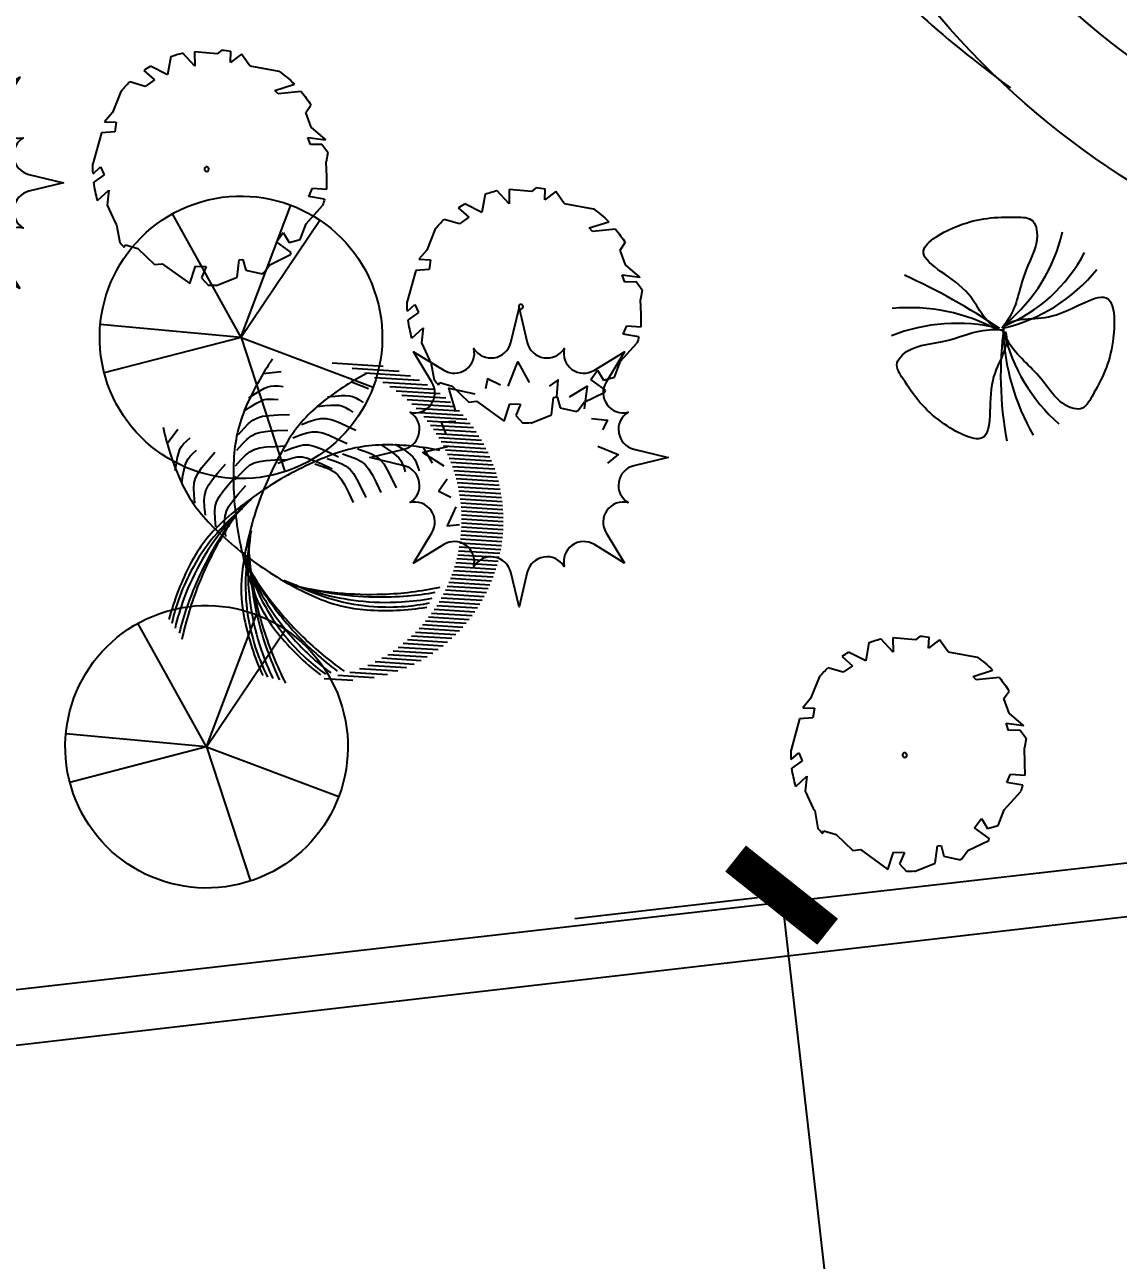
# Model space of a CAD drawing. Extents: x -809667 to 586099, y 3084146 to 3634412.
# Drawn here: x 381874.93 to 381881.5, y 3085666.95 to 3085674.38 of the extents above; entities that cross this region are included whole.
import ezdxf

# ---------------------------------------------------------------- set-up
doc = ezdxf.new("R2010")
doc.units = 0
doc.header["$LTSCALE"] = 0.5
doc.header["$PDSIZE"] = 0.2
doc.linetypes.add('CONTINOUS', pattern=[0])
doc.layers.get('0').update_dxf_attribs({"linetype": 'CONTINUOUS'})
doc.layers.get('Defpoints').update_dxf_attribs({"linetype": 'CONTINUOUS'})
for name, color, linetype in [('A-S-TREE', 95, 'CONTINUOUS'), ('dxt', 252, 'CONTINUOUS'), ('PUB_DIM', 3, 'CONTINUOUS'), ('TREE', 3, 'CONTINUOUS'), ('TREE1', 7, 'CONTINUOUS'), ('zy-1', 3, 'CONTINUOUS'), ('图框', 4, 'CONTINUOUS'), ('文字', 7, 'CONTINUOUS'), ('树木', 94, 'CONTINUOUS'), ('绿化图层', 84, 'CONTINUOUS'), ('设计图层', 7, 'CONTINUOUS'), ('道路', 4, 'CONTINUOUS')]:
    doc.layers.add(name, color=color, linetype=linetype)
doc.styles.add('_TCH_DIM_T3', font='SIMPLEX', dxfattribs={"width": 0.705882, "bigfont": 'GBCBIG'})
doc.linetypes.add('10422', pattern='A,2,[150,AAA.SHX,S=1,R=0,X=0,Y=1],2,[177,AAA.SHX,S=1,R=0,X=0,Y=0.8],1e-09', length=4)
doc.dimstyles.new('_TCH_ARCH&&1', dxfattribs={"dimtxt": 1.4875, "dimasz": 0.5, "dimexe": 1.25, "dimexo": 1.5, "dimgap": 0.63125, "dimtad": 1, "dimdec": 1, "dimzin": 0, "dimdsep": 46, "dimtxsty": '_TCH_DIM_T3', "dimblk": 'ARCHTICK', "dimcen": 0.09, "dimclrt": 7, "dimazin": 2, "dimtfac": 1, "dimtdec": 1, "dimtix": 1, "dimtmove": 2, "dimatfit": 3, "dimfxl": 0, "dimtolj": 1, "dimtzin": 0, "dimarcsym": 0})

# ---------------------------------------------------------------- blocks, each defined once
blk = doc.blocks.new('TREE1')
at = {"layer": 'A-S-TREE', "color": 0}
for p, q in [((-50, 23), (36, 4021)), ((-50, 23), (-3120, 2586)), ((-49, 22), (-3255, -2371)), ((-49, 23), (-2621, -3042)), ((-50, 23), (629, -3920)), ((-50, 23), (3590, -1636)), ((-50, 23), (3937, -304))]:
    blk.add_line(p, q, dxfattribs=at)
blk.add_ellipse((-50, 22), major_axis=(4000, 0), ratio=1, dxfattribs=at)
blk = doc.blocks.new('T-7')
at = {"layer": 'TREE', "color": 8, "ltscale": 200, "xscale": 0.4020618556701031, "yscale": 0.4020618556701031, "zscale": 0.4020618556701031, "rotation": 199.2879054791862}
blk.add_blockref('TREE1', (4, 110), dxfattribs=at)
blk = doc.blocks.new('红枫')
at = {"color": 0}
blk.add_lwpolyline([(1297, -1371), (924, -1143, 0.665495), (552, -1412, 0.665495), (98, -1485), (-4, -1910), (-107, -1485, 0.665495), (-561, -1412, 0.665495), (-933, -1143), (-1306, -1371), (-1078, -998, 0.665495), (-1348, -625, 0.665495), (-1420, -172), (-1845, -69), (-1420, 34, 0.665495), (-1348, 487, 0.665495), (-1078, 859), (-1306, 1233), (-933, 1005, 0.665495), (-561, 1274, 0.665495), (-107, 1347), (-4, 1772), (98, 1347, 0.665495), (552, 1274, 0.665495), (924, 1005), (1297, 1233), (1069, 859, 0.665495), (1339, 487, 0.665495), (1411, 34), (1836, -69), (1411, -172, 0.665495), (1339, -625, 0.665495), (1069, -998)], format="xyb", close=True, dxfattribs=at)
blk.add_lwpolyline([(1297, -1371), (924, -1143, 0.665495), (552, -1412, 0.665495), (98, -1485), (-4, -1910), (-107, -1485, 0.665495), (-561, -1412, 0.665495), (-933, -1143), (-1306, -1371), (-1078, -998, 0.665495), (-1348, -625, 0.665495), (-1420, -172), (-1845, -69), (-1420, 34, 0.665495), (-1348, 487, 0.665495), (-1078, 859), (-1306, 1233), (-933, 1005, 0.665495), (-561, 1274, 0.665495), (-107, 1347), (-4, 1772), (98, 1347, 0.665495), (552, 1274, 0.665495), (924, 1005), (1297, 1233), (1069, 859, 0.665495), (1339, 487, 0.665495), (1411, 34), (1836, -69), (1411, -172, 0.665495), (1339, -625, 0.665495), (1069, -998)], format="xyb", close=True, dxfattribs=at)
for points in [[(-137, 808), (-20, 1111), (120, 855)], [(-783, 497), (-869, 784), (-550, 714)], [(-231, 823), (-394, 901), (-417, 777)], [(462, 676), (478, 886), (369, 808)], [(618, 676), (836, 808), (797, 528)], [(-783, 372), (-962, 364), (-908, 217)], [(891, 411), (1085, 388), (1023, 271)], [(-885, 61), (-1188, -9), (-931, -172)], [(968, 69), (1218, -32), (1085, -141)], [(-892, -336), (-994, -484), (-846, -561)], [(-783, -678), (-892, -911), (-737, -896)]]:
    blk.add_lwpolyline(points, dxfattribs=at)
blk = doc.blocks.new('白玉兰')
at = {"color": 0}
for centre, radius, start, end in [((-1261, 1665), 2054, 309.3934, 347.1655), ((-713, 1844), 1941, 291.8214, 332.6346), ((-4729, -6984), 8429, 56.1879, 65.279), ((-478, 2077), 2115, 283.2993, 320.8528), ((-1148, -2037), 2310, 61.625, 95.1491), ((-559, -2135), 2214, 76.7033, 111.4018), ((4371, -556), 4392, 172.1708, 190.6677), ((2827, 107), 2821, 182.2544, 209.8868), ((2146, 475), 2185, 193.3063, 228.4107)]:
    blk.add_arc(centre, radius, start, end, dxfattribs=at)
for points in [[(-33, 16), (-233, 73), (-342, 562), (-1254, 922), (-425, 1375), (-33, 1392), (376, 1386), (477, 1091), (236, 716), (185, 277), (29, 67), (-7, 18)], [(8, 31), (155, 177), (635, 34), (1395, 653), (1385, -291), (1209, -641), (1004, -995), (697, -939), (487, -546), (129, -287), (22, -49), (-3, 7)], [(36, -22), (99, -220), (-250, -580), (-51, -1540), (-885, -1095), (-1114, -777), (-1334, -432), (-1142, -186), (-697, -181), (-301, 17), (-41, 2), (21, -1)]]:
    blk.add_open_spline(points, degree=3, knots=[0, 0, 0, 0, 621.989778, 1340.944545, 1869.007736, 2592.427455, 2798.699245, 2915.827596, 3435.261502, 4029.77129, 4212.300518, 4212.300518, 4212.300518, 4212.300518], dxfattribs=at)
blk = doc.blocks.new('03')
at = {"layer": '树木', "color": 0}
for p, q in [((-0.1858, 1.4885), (-0.329, 1.1993)), ((-0.1484, 1.4964), (-0.2913, 1.2077)), ((-0.1116, 1.503), (-0.2544, 1.2148)), ((-0.0755, 1.5083), (-0.218, 1.2206)), ((-0.04, 1.5125), (-0.1823, 1.2252)), ((-0.005, 1.5155), (-0.1471, 1.2286)), ((0.0295, 1.5175), (-0.1124, 1.231)), ((0.0634, 1.5185), (-0.0783, 1.2324)), ((0.0969, 1.5186), (-0.0446, 1.2328)), ((0.13, 1.5177), (-0.0114, 1.2322)), ((0.1626, 1.5159), (0.0214, 1.2308)), ((0.1948, 1.5133), (0.0537, 1.2285)), ((0.2265, 1.5099), (0.0857, 1.2254)), ((0.2579, 1.5056), (0.1172, 1.2214)), ((0.2889, 1.5006), (0.1483, 1.2167)), ((0.3195, 1.4948), (0.1791, 1.2112)), ((0.3498, 1.4883), (0.2095, 1.205)), ((-0.4279, 1.4051), (-0.5734, 1.1114)), ((-0.385, 1.4243), (-0.53, 1.1315)), ((-0.3432, 1.441), (-0.4878, 1.1491)), ((-0.3025, 1.4555), (-0.4467, 1.1644)), ((-0.2628, 1.4682), (-0.4066, 1.1778)), ((-0.2239, 1.4791), (-0.3674, 1.1893)), ((0.3796, 1.481), (0.2395, 1.198)), ((0.4092, 1.4731), (0.2691, 1.1903)), ((0.4383, 1.4644), (0.2984, 1.1819)), ((0.4672, 1.455), (0.3274, 1.1727)), ((0.4957, 1.4449), (0.356, 1.1629)), ((0.5238, 1.4342), (0.3843, 1.1524)), ((0.5516, 1.4227), (0.4122, 1.1413)), ((0.5791, 1.4106), (0.4398, 1.1294)), ((0.6063, 1.3979), (0.4671, 1.1169)), ((-0.5661, 1.3289), (-0.7137, 1.0308)), ((-0.5182, 1.358), (-0.6649, 1.0617)), ((-0.4722, 1.3832), (-0.6183, 1.0883)), ((0.6331, 1.3844), (0.4941, 1.1037)), ((0.6596, 1.3703), (0.5207, 1.0898)), ((0.6857, 1.3555), (0.5469, 1.0753)), ((0.7115, 1.34), (0.5729, 1.06)), ((0.737, 1.3238), (0.5985, 1.0441)), ((0.7621, 1.307), (0.6237, 1.0275)), ((-0.6701, 1.2541), (-0.8203, 0.9507)), ((-0.6165, 1.2947), (-0.7652, 0.9944)), ((0.7869, 1.2895), (0.6487, 1.0103)), ((0.8114, 1.2712), (0.6732, 0.9923)), ((0.8355, 1.2523), (0.6975, 0.9736)), ((0.8592, 1.2326), (0.7213, 0.9542)), ((0.8826, 1.2122), (0.7448, 0.9341)), ((-0.7938, 1.1395), (-0.9506, 0.8229)), ((-0.7283, 1.2042), (-0.8808, 0.8961)), ((0.9056, 1.191), (0.768, 0.9132)), ((0.9282, 1.1691), (0.7907, 0.8916)), ((0.9504, 1.1464), (0.8131, 0.8691)), ((0.9722, 1.1228), (0.8351, 0.8459)), ((-0.8748, 1.0435), (-1.0452, 0.6994)), ((-0.1968, 1.0838), (-0.0623, 1.1008)), ((0.9936, 1.0985), (0.8567, 0.8219)), ((1.0146, 1.0732), (0.8778, 0.797)), ((1.0351, 1.0471), (0.8985, 0.7712)), ((-0.3023, 0.9), (-0.2541, 0.9323)), ((-0.2541, 0.9323), (-0.2165, 0.9566)), ((-0.2165, 0.9566), (-0.1865, 0.9736)), ((-0.1865, 0.9736), (-0.1612, 0.9846)), ((-0.1612, 0.9846), (-0.1376, 0.9906)), ((-0.1376, 0.9906), (-0.1126, 0.9925)), ((-0.1126, 0.9925), (-0.0833, 0.9914)), ((-0.0833, 0.9914), (-0.0466, 0.9884)), ((1.0552, 1.02), (0.9188, 0.7445)), ((1.0748, 0.992), (0.9385, 0.7168)), ((1.0939, 0.9629), (0.9578, 0.6881)), ((1.1125, 0.9328), (0.9766, 0.6584)), ((-0.8596, 0.7789), (-0.7659, 0.8769)), ((-0.2885, 0.8329), (-0.2509, 0.8571)), ((-0.2509, 0.8571), (-0.221, 0.8742)), ((-0.221, 0.8742), (-0.1957, 0.8852)), ((-0.1957, 0.8852), (-0.1721, 0.8911)), ((-0.1721, 0.8911), (-0.1471, 0.893)), ((-0.1471, 0.893), (-0.1177, 0.8919)), ((-0.1177, 0.8919), (-0.081, 0.8889)), ((1.1305, 0.9016), (0.9948, 0.6276)), ((1.1479, 0.8691), (1.0124, 0.5956)), ((-0.7694, 0.7244), (-0.7548, 0.7439)), ((-0.7548, 0.7439), (-0.7366, 0.7611)), ((-0.7366, 0.7611), (-0.7132, 0.7788)), ((-0.7132, 0.7788), (-0.6828, 0.7996)), ((-0.3368, 0.8005), (-0.2885, 0.8329)), ((-0.2708, 0.7333), (-0.2375, 0.7511)), ((-0.2375, 0.7511), (-0.1979, 0.7628)), ((-0.1979, 0.7628), (-0.1475, 0.7701)), ((-0.1475, 0.7701), (-0.082, 0.7749)), ((-0.082, 0.7749), (0.0032, 0.7789)), ((1.1646, 0.8353), (1.0294, 0.5623)), ((1.1807, 0.8002), (1.0458, 0.5277)), ((1.196, 0.7635), (1.0614, 0.4917)), ((-0.8085, 0.6252), (-0.7946, 0.6677)), ((-0.7946, 0.6677), (-0.7821, 0.6999)), ((-0.7821, 0.6999), (-0.7694, 0.7244)), ((-0.7188, 0.645), (-0.7006, 0.6622)), ((-0.7006, 0.6622), (-0.6772, 0.6799)), ((-0.6772, 0.6799), (-0.6468, 0.7007)), ((-0.5756, 0.6116), (-0.512, 0.6685)), ((-0.378, 0.6248), (-0.3366, 0.6719)), ((-0.3366, 0.6719), (-0.3024, 0.7075)), ((-0.3024, 0.7075), (-0.2708, 0.7333)), ((-0.2084, 0.6442), (-0.158, 0.6515)), ((-0.158, 0.6515), (-0.0925, 0.6562)), ((-0.0925, 0.6562), (-0.0073, 0.6603)), ((1.2106, 0.7253), (1.0762, 0.454)), ((1.2242, 0.6852), (1.0902, 0.4147)), ((-0.8254, 0.5697), (-0.8085, 0.6252)), ((-0.7725, 0.5263), (-0.7586, 0.5688)), ((-0.7586, 0.5688), (-0.7461, 0.601)), ((-0.7461, 0.601), (-0.7334, 0.6255)), ((-0.7334, 0.6255), (-0.7188, 0.645)), ((-0.6579, 0.5291), (-0.6235, 0.5666)), ((-0.6235, 0.5666), (-0.5756, 0.6116)), ((-0.5089, 0.5129), (-0.4453, 0.5698)), ((-0.3471, 0.5533), (-0.3129, 0.5888)), ((-0.3129, 0.5888), (-0.2813, 0.6146)), ((-0.2813, 0.6146), (-0.248, 0.6325)), ((-0.248, 0.6325), (-0.2084, 0.6442)), ((1.2368, 0.6431), (1.1032, 0.3734)), ((1.2484, 0.5988), (1.1152, 0.33)), ((-0.7894, 0.4708), (-0.7725, 0.5263)), ((-0.6959, 0.4602), (-0.6813, 0.4951)), ((-0.6813, 0.4951), (-0.6579, 0.5291)), ((-0.5912, 0.4304), (-0.5568, 0.4679)), ((-0.5568, 0.4679), (-0.5089, 0.5129)), ((-0.4422, 0.4142), (-0.3786, 0.4711)), ((-0.3885, 0.5061), (-0.3471, 0.5533)), ((-0.3576, 0.4346), (-0.3234, 0.4702)), ((-0.3234, 0.4702), (-0.2919, 0.496)), ((-0.2919, 0.496), (-0.2585, 0.5138)), ((-0.2585, 0.5138), (-0.2189, 0.5255)), ((-0.2189, 0.5255), (-0.1685, 0.5328)), ((-0.1685, 0.5328), (-0.103, 0.5376)), ((-0.103, 0.5376), (-0.0178, 0.5416)), ((1.2586, 0.552), (1.126, 0.2841)), ((1.2674, 0.5021), (1.1354, 0.2354)), ((-0.7082, 0.3711), (-0.7041, 0.4203)), ((-0.7041, 0.4203), (-0.6959, 0.4602)), ((-0.6292, 0.3615), (-0.6146, 0.3964)), ((-0.6146, 0.3964), (-0.5912, 0.4304)), ((-0.4901, 0.3692), (-0.4422, 0.4142)), ((-0.399, 0.3874), (-0.3576, 0.4346)), ((-0.378, 0.3344), (-0.3144, 0.3913)), ((-0.3239, 0.3677), (-0.2924, 0.3935)), ((-0.2924, 0.3935), (-0.259, 0.4114)), ((-0.259, 0.4114), (-0.2194, 0.423)), ((-0.2194, 0.423), (-0.1691, 0.4304)), ((-0.1691, 0.4304), (-0.1035, 0.4351)), ((-0.1035, 0.4351), (-0.0183, 0.4392)), ((1.2745, 0.4487), (1.1431, 0.1834)), ((1.2794, 0.391), (1.1489, 0.1275)), ((-1.1749, 0.191), (-1.1373, 0.3213)), ((-1.0451, 0.2587), (-1.0278, 0.2912)), ((-0.7106, 0.3084), (-0.7082, 0.3711)), ((-0.6415, 0.2724), (-0.6374, 0.3216)), ((-0.6374, 0.3216), (-0.6292, 0.3615)), ((-0.5625, 0.2628), (-0.5479, 0.2977)), ((-0.5479, 0.2977), (-0.5245, 0.3317)), ((-0.5245, 0.3317), (-0.4901, 0.3692)), ((-0.4603, 0.2519), (-0.4258, 0.2893)), ((-0.4258, 0.2893), (-0.378, 0.3344)), ((-0.3995, 0.285), (-0.3582, 0.3321)), ((-0.3582, 0.3321), (-0.3239, 0.3677)), ((1.2815, 0.3277), (1.1521, 0.0665)), ((-1.0698, 0.1844), (-1.0659, 0.2085)), ((-1.0659, 0.2085), (-1.0577, 0.2322)), ((-1.0577, 0.2322), (-1.0451, 0.2587)), ((-0.98, 0.1612), (-0.9674, 0.1877)), ((-0.9674, 0.1877), (-0.9501, 0.2202)), ((-0.8458, 0.1742), (-0.8158, 0.254)), ((-0.741, 0.1176), (-0.711, 0.1974)), ((-0.6439, 0.2097), (-0.6415, 0.2724)), ((-0.5748, 0.1737), (-0.5707, 0.2229)), ((-0.5707, 0.2229), (-0.5625, 0.2628)), ((-0.4983, 0.183), (-0.4837, 0.2179)), ((-0.4837, 0.2179), (-0.4603, 0.2519)), ((1.28, 0.257), (1.1521, -0.0012)), ((-1.0697, 0.1568), (-1.0698, 0.1844)), ((-1.0659, 0.1225), (-1.0697, 0.1568)), ((-1.0585, 0.0784), (-1.0659, 0.1225)), ((-0.9921, 0.1134), (-0.9882, 0.1374)), ((-0.992, 0.0858), (-0.9921, 0.1134)), ((-0.9882, 0.1374), (-0.98, 0.1612)), ((-0.8806, 0.063), (-0.8674, 0.1121)), ((-0.8674, 0.1121), (-0.8458, 0.1742)), ((-0.7626, 0.0555), (-0.741, 0.1176)), ((-0.6362, 0.0609), (-0.6062, 0.1408)), ((-0.5772, 0.111), (-0.5748, 0.1737)), ((-0.5423, 0.0199), (-0.5123, 0.0998)), ((-0.513, 0.0312), (-0.5106, 0.0939)), ((-0.5106, 0.0939), (-0.5065, 0.1431)), ((-0.5065, 0.1431), (-0.4983, 0.183)), ((1.2729, 0.1752), (1.1475, -0.0782)), ((-1.0479, 0.0213), (-1.0585, 0.0784)), ((-0.9882, 0.0515), (-0.992, 0.0858)), ((-0.9808, 0.0074), (-0.9882, 0.0515)), ((-0.9702, -0.0497), (-0.9808, 0.0074)), ((-0.8855, 0.022), (-0.8806, 0.063)), ((-0.8824, -0.0157), (-0.8855, 0.022)), ((-0.7807, -0.0347), (-0.7758, 0.0063)), ((-0.7758, 0.0063), (-0.7626, 0.0555)), ((-0.6578, -0.0011), (-0.6362, 0.0609)), ((-0.5639, -0.0422), (-0.5423, 0.0199)), ((1.2564, 0.0742), (1.1353, -0.1704)), ((-0.8712, -0.0549), (-0.8824, -0.0157)), ((-0.852, -0.1004), (-0.8712, -0.0549)), ((-0.7776, -0.0723), (-0.7807, -0.0347)), ((-0.7663, -0.1115), (-0.7776, -0.0723)), ((-0.6759, -0.0913), (-0.671, -0.0503)), ((-0.6727, -0.129), (-0.6759, -0.0913)), ((-0.671, -0.0503), (-0.6578, -0.0011)), ((-0.582, -0.1323), (-0.5771, -0.0913)), ((-0.5771, -0.0913), (-0.5639, -0.0422)), ((1.2131, -0.0808), (1.1168, -0.2753)), ((-0.8251, -0.1571), (-0.852, -0.1004)), ((-0.7472, -0.157), (-0.7663, -0.1115)), ((-0.7203, -0.2137), (-0.7472, -0.157)), ((-0.6615, -0.1682), (-0.6727, -0.129)), ((-0.6424, -0.2137), (-0.6615, -0.1682)), ((-0.5789, -0.17), (-0.582, -0.1323)), ((-0.5677, -0.2092), (-0.5789, -0.17)), ((-0.6155, -0.2703), (-0.6424, -0.2137)), ((-0.5485, -0.2547), (-0.5677, -0.2092)), ((-0.5216, -0.3113), (-0.5485, -0.2547)), ((-0.4128, -0.3318), (-0.4507, -0.2554)), ((-0.6196, -0.4106), (-0.6576, -0.3342)), ((-0.5068, -0.3725), (-0.5447, -0.2961)), ((-0.382, -0.3899), (-0.4128, -0.3318)), ((-0.7325, -0.4487), (-0.7705, -0.3723)), ((-0.7018, -0.5068), (-0.7325, -0.4487)), ((-0.5889, -0.4687), (-0.6196, -0.4106)), ((-0.476, -0.4306), (-0.5068, -0.3725)), ((-0.4491, -0.4738), (-0.476, -0.4306)), ((-0.3551, -0.4331), (-0.382, -0.3899)), ((-0.3285, -0.4646), (-0.3551, -0.4331)), ((-0.9302, -0.537), (-0.9422, -0.5022)), ((-0.9194, -0.5643), (-0.9302, -0.537)), ((-0.8253, -0.5285), (-0.8373, -0.4937)), ((-0.8145, -0.5558), (-0.8253, -0.5285)), ((-0.8027, -0.578), (-0.8145, -0.5558)), ((-0.6748, -0.55), (-0.7018, -0.5068)), ((-0.6482, -0.5816), (-0.6748, -0.55)), ((-0.562, -0.5119), (-0.5889, -0.4687)), ((-0.5353, -0.5435), (-0.562, -0.5119)), ((-0.5056, -0.5668), (-0.5353, -0.5435)), ((-0.4225, -0.5054), (-0.4491, -0.4738)), ((-0.3927, -0.5287), (-0.4225, -0.5054)), ((-0.3564, -0.5472), (-0.3927, -0.5287)), ((-0.3101, -0.5642), (-0.3564, -0.5472)), ((-0.2987, -0.488), (-0.3285, -0.4646)), ((-0.2624, -0.5065), (-0.2987, -0.488)), ((-0.2161, -0.5235), (-0.2624, -0.5065)), ((-0.1563, -0.5424), (-0.2161, -0.5235)), ((-0.9691, -0.6781), (-1.0388, -0.5618)), ((-0.9076, -0.5864), (-0.9194, -0.5643)), ((-0.8926, -0.6057), (-0.9076, -0.5864)), ((-0.8724, -0.6244), (-0.8926, -0.6057)), ((-0.8447, -0.645), (-0.8724, -0.6244)), ((-0.8074, -0.6696), (-0.8447, -0.645)), ((-0.7877, -0.5972), (-0.8027, -0.578)), ((-0.7675, -0.616), (-0.7877, -0.5972)), ((-0.7398, -0.6365), (-0.7675, -0.616)), ((-0.7025, -0.6612), (-0.7398, -0.6365)), ((-0.6185, -0.6049), (-0.6482, -0.5816)), ((-0.5821, -0.6234), (-0.6185, -0.6049)), ((-0.5358, -0.6405), (-0.5821, -0.6234)), ((-0.476, -0.6594), (-0.5358, -0.6405)), ((-0.4693, -0.5853), (-0.5056, -0.5668)), ((-0.4229, -0.6023), (-0.4693, -0.5853)), ((-0.3631, -0.6212), (-0.4229, -0.6023)), ((-0.2503, -0.5831), (-0.3101, -0.5642)), ((-0.7584, -0.7008), (-0.8074, -0.6696)), ((-0.6535, -0.6923), (-0.7025, -0.6612))]:
    blk.add_line(p, q, dxfattribs=at)
for centre, radius, start, end in [((1.5285, 0.0526), 2.0101, 145.48401, 157.14403), ((1.1297, 1.067), 2.0101, 184.59177, 196.25179), ((0.7228, 0.3922), 1.1357, 157.14403, 178.02471), ((-1.6953, 1.287), 2.5637, 344.04936, 348.91028), ((-1.5249, 1.2954), 2.4291, 341.99961, 346.93833), ((-0.9493, 1.1034), 1.8647, 340.60142, 347.74902), ((-0.6151, 0.9781), 1.5431, 341.8041, 348.66506), ((-1.6953, 1.287), 2.5637, 339.18844, 344.04936), ((-1.0367, 1.1266), 2.0154, 333.29532, 346.12813), ((0.2903, 0.8223), 1.1357, 196.25179, 217.13248), ((-0.9493, 1.1034), 1.8647, 330.58291, 340.60142), ((-1.5249, 1.2954), 2.4291, 336.10612, 341.99961), ((-0.6151, 0.9781), 1.5431, 333.0784, 341.8041), ((2.2026, 0.3411), 2.6163, 178.02471, 188.7387), ((-1.6953, 1.287), 2.5637, 331.6293, 339.18844), ((0.455, 1.3672), 2.0101, 212.16698, 223.827), ((-1.5249, 1.2954), 2.4291, 328.38436, 336.10612), ((-0.6151, 0.9781), 1.5431, 321.69699, 333.0784), ((-0.9493, 1.1034), 1.8647, 321.66163, 330.58291), ((-0.2551, 0.7334), 1.1405, 313.36984, 333.29532), ((1.4707, 1.7161), 2.6163, 217.13248, 227.84647), ((-1.5249, 1.2954), 2.4291, 320.66259, 328.38436), ((-1.6953, 1.287), 2.5637, 324.07016, 331.6293), ((-0.6151, 0.9781), 1.5431, 310.31558, 321.69699), ((-0.1758, 0.7617), 1.1357, 223.827, 244.70769), ((2.1087, 0.3267), 2.5214, 188.7387, 199.65315), ((-0.9493, 1.1034), 1.8647, 312.74035, 321.66163), ((-1.2033, 1.7372), 2.5214, 302.45539, 313.36984), ((-0.1096, 1.9427), 2.4291, 294.9659, 299.90461), ((-0.2319, 2.0617), 2.5637, 297.01565, 301.87657), ((0.4568, 2.1004), 2.6163, 244.70769, 255.42168), ((1.4263, 0.3491), 1.8647, 199.02366, 207.94494), ((1.407, 1.6457), 2.5214, 227.84647, 238.76092), ((-0.1096, 1.9427), 2.4291, 289.07241, 294.9659), ((-0.2319, 2.0617), 2.5637, 292.15473, 297.01565), ((0.1422, 1.3907), 1.8647, 293.56771, 300.71531), ((0.2783, 1.0608), 1.5431, 294.77039, 301.63135), ((1.8336, 0.7989), 2.4291, 206.94591, 214.66767), ((1.8944, 0.9582), 2.5637, 210.35347, 217.91262), ((1.1771, 0.0936), 1.5431, 196.59889, 207.9803), ((0.8634, 1.2326), 1.8647, 238.13143, 247.05271), ((-0.1096, 1.9427), 2.4291, 281.35064, 289.07241), ((-0.2319, 2.0617), 2.5637, 284.59559, 292.15473), ((0.1422, 1.3907), 1.8647, 283.54919, 293.56771), ((0.0996, 1.4704), 2.0154, 286.26161, 299.09442), ((0.2783, 1.0608), 1.5431, 286.04468, 294.77039), ((-1.2543, 1.8173), 2.6163, 291.7414, 302.45539), ((0.4329, 2.0085), 2.5214, 255.42168, 266.33613), ((0.8957, 1.8385), 2.4291, 246.05367, 253.77543), ((0.8424, 2.0006), 2.5637, 249.46124, 257.02038), ((0.8312, 0.8772), 1.5431, 235.70666, 247.08806), ((-0.1096, 1.9427), 2.4291, 273.62888, 281.35064), ((-0.2319, 2.0617), 2.5637, 277.03645, 284.59559), ((0.1422, 1.3907), 1.8647, 274.62791, 283.54919), ((0.2783, 1.0608), 1.5431, 274.66327, 286.04468), ((0.8083, -0.1377), 1.1405, 199.65315, 219.57863), ((1.4263, 0.3491), 1.8647, 207.94494, 216.86622), ((0.1422, 1.3907), 1.8647, 265.70664, 274.62791), ((0.2783, 1.0608), 1.5431, 263.28187, 274.66327), ((0.6909, 0.4651), 1.1405, 238.76092, 258.6864), ((0.8634, 1.2326), 1.8647, 247.05271, 255.97398), ((0.8957, 1.8385), 2.4291, 253.77543, 261.4972), ((0.8312, 0.8772), 1.5431, 247.08806, 258.46947), ((0.8424, 2.0006), 2.5637, 257.02038, 264.57952), ((0.3446, 0.6305), 1.1405, 266.33613, 286.26161), ((0.8424, 2.0006), 2.5637, 264.57952, 269.44044), ((0.8424, 2.0006), 2.5637, 269.44044, 274.30136), ((-0.7058, 0.442), 1.1357, 270.86071, 291.7414), ((1.1771, 0.0936), 1.5431, 207.9803, 219.36171), ((1.8336, 0.7989), 2.4291, 214.66767, 222.38943), ((1.8944, 0.9582), 2.5637, 217.91262, 225.47176), ((0.8634, 1.2326), 1.8647, 255.97398, 265.9925), ((0.8312, 0.8772), 1.5431, 258.46947, 267.19518), ((0.8957, 1.8385), 2.4291, 261.4972, 267.39069), ((0.8634, 1.2326), 1.8647, 265.9925, 273.1401), ((0.8957, 1.8385), 2.4291, 267.39069, 272.3294), ((-0.7189, 1.3163), 2.0101, 259.20069, 270.86071), ((0.8625, 1.323), 2.0154, 258.6864, 271.51921), ((0.8312, 0.8772), 1.5431, 267.19518, 274.05614), ((1.4263, 0.3491), 1.8647, 216.86622, 226.88474), ((1.4827, 0.4197), 2.0154, 219.57863, 232.41145), ((1.1771, 0.0936), 1.5431, 219.36171, 228.08742), ((1.8336, 0.7989), 2.4291, 222.38943, 228.28292), ((1.8944, 0.9582), 2.5637, 225.47176, 230.33268), ((1.4263, 0.3491), 1.8647, 226.88474, 234.03234), ((1.8336, 0.7989), 2.4291, 228.28292, 233.22164), ((1.8944, 0.9582), 2.5637, 230.33268, 235.1936), ((1.1771, 0.0936), 1.5431, 228.08742, 234.94837)]:
    blk.add_arc(centre, radius, start, end, dxfattribs=at)
blk = doc.blocks.new('*E54')
at = {"layer": 'TREE', "color": 0}
blk.add_ellipse((-2.37, 3.565), major_axis=(2.696, 1.394), ratio=1, start_param=0.518575, end_param=0.519414, dxfattribs=at)
blk = doc.blocks.new('A$C4C586FE1')
at = {"layer": 'TREE', "color": 0}
for p, q in [((1418, 2836), (1389, 2617)), ((1787, 2660), (1418, 2836)), ((1100, 2801), (873, 2660)), ((1294, 2743), (1193, 2819)), ((1261, 2599), (1294, 2743)), ((1875, 2686), (1787, 2660)), ((2108, 2532), (1875, 2686)), ((570, 2555), (514, 2441)), ((785, 2557), (585, 2566)), ((842, 2436), (785, 2557)), ((873, 2660), (885, 2449)), ((1389, 2617), (1261, 2599)), ((2261, 2516), (2108, 2532)), ((2273, 2551), (2261, 2516)), ((514, 2441), (288, 2276)), ((885, 2449), (842, 2436)), ((2411, 2297), (2336, 2500)), ((288, 2276), (288, 2250)), ((288, 2250), (484, 2157)), ((2434, 2275), (2411, 2297)), ((2565, 2086), (2434, 2275)), ((330, 2136), (208, 2079)), ((422, 2031), (330, 2136)), ((484, 2157), (422, 2031)), ((2577, 1905), (2565, 2086)), ((208, 2079), (171, 1878)), ((2688, 2051), (2577, 1905)), ((171, 1878), (16, 1628)), ((2666, 1735), (2772, 1843)), ((2724, 1646), (2666, 1735)), ((2799, 1744), (2724, 1646)), ((6, 1547), (198, 1550)), ((198, 1550), (173, 1443)), ((2788, 1244), (2821, 1629)), ((173, 1443), (0, 1425)), ((0, 1425), (27, 1279)), ((27, 1279), (67, 1102)), ((2632, 1202), (2788, 1244)), ((2635, 1086), (2632, 1202)), ((67, 988), (67, 1102)), ((2775, 1105), (2635, 1086)), ((2702, 978), (2775, 1105)), ((67, 988), (157, 906)), ((157, 906), (291, 931)), ((291, 931), (335, 852)), ((2643, 702), (2702, 978)), ((335, 852), (122, 842)), ((123, 841), (320, 727)), ((320, 727), (414, 564)), ((2275, 501), (2371, 599)), ((2371, 599), (2563, 580)), ((414, 564), (369, 464)), ((2419, 413), (2275, 501)), ((513, 326), (783, 402)), ((827, 368), (610, 253)), ((783, 402), (827, 368)), ((2130, 415), (2352, 350)), ((2132, 192), (2130, 415)), ((1826, 254), (2000, 124)), ((1859, 85), (1826, 254)), ((1176, 133), (821, 132)), ((1176, 133), (1302, 10)), ((1302, 10), (1413, 132)), ((1413, 132), (1432, 0)), ((1540, 5), (1587, 59)), ((1587, 59), (1859, 85))]:
    blk.add_line(p, q, dxfattribs=at)
at = {"layer": 'TREE', "color": 0, "extrusion": (0, 0, -1)}
for major_axis, start_param, end_param in [((1003, 1003), -1.011805, -0.945114), ((1003, 1003), -1.426629, -1.413216), ((1003, 1003), -0.139248, -0.081961), ((839, 1144), 0.475418, 0.633835), ((1003, 1003), 0.553886, 0.636541), ((1003, 1003), 4.017991, 4.075425), ((1003, 1003), 1.314933, 1.417635), ((839, 1143), 3.200433, 3.340883), ((1003, 1003), 1.573401, 1.638153), ((839, 1144), 2.942836, 3.115157), ((1003, 1003), 1.829101, 1.934165), ((1003, 1003), 2.270337, 2.346427)]:
    blk.add_ellipse((1418, 1418), major_axis=major_axis, ratio=1, start_param=start_param, end_param=end_param, dxfattribs=at)
at = {"layer": 'TREE', "color": 0, "linetype": 'Continuous'}
for start_param, end_param in [(0.01341, 3.155003), (3.155003, 6.296595)]:
    blk.add_ellipse((1466, 1447), major_axis=(19.2, 19.2), ratio=1, start_param=start_param, end_param=end_param, dxfattribs=at)
at = {"layer": 'TREE', "color": 8, "linetype": 'CONTINOUS', "extrusion": (0, 0, -1), "xscale": 467.4085850556439, "yscale": 467.4085850556439, "zscale": -467.4085850556439, "rotation": 278.9250190116231}
blk.add_blockref('*E54', (-2893, 66), dxfattribs=at)
blk = doc.blocks.new('_ArchTick')
at = {"color": 0, "linetype": 'ByBlock', "const_width": 0.4}
blk.add_lwpolyline([(-0.5, -0.5), (0.5, 0.5)], dxfattribs=at)
blk = doc.blocks.new('*D117')
at = {"layer": 'Defpoints', "color": 0, "linetype": 'Continuous', "transparency": 16777216}
for p in [(381880.8202, 3085669.3025), (381881.9499, 3085659.3914), (381880.6047, 3085659.2381)]:
    blk.add_point(p, dxfattribs=at)
at = {"layer": 'PUB_DIM', "color": 0, "linetype": 'Continuous', "lineweight": -2, "transparency": 16777216}
for p, q in [((381879.3299, 3085669.1326), (381878.2331, 3085669.0076)), ((381879.4751, 3085669.1492), (381880.6047, 3085659.2381)), ((381880.4595, 3085659.2216), (381879.3627, 3085659.0965))]:
    blk.add_line(p, q, dxfattribs=at)
at = {"layer": 'PUB_DIM', "color": 0, "linetype": 'Continuous', "lineweight": -2, "transparency": 16777216, "xscale": 0.5, "yscale": 0.5, "zscale": 0.5}
for p, rotation in [((381879.4751, 3085669.1492), 96.5022101571952), ((381880.6047, 3085659.2381), 276.5022101571952)]:
    blk.add_blockref('_ArchTick', p, dxfattribs=dict(at, rotation=rotation))
at = {"layer": 'PUB_DIM', "color": 7, "linetype": 'Continuous', "transparency": 16777216, "insert": (381881.406, 3085664.3494), "char_height": 1.4875, "attachment_point": 5, "rotation": 276.50221, "style": '_TCH_DIM_T3'}
blk.add_mtext('\\A1;10.0', dxfattribs=at)

msp = doc.modelspace()

# ---------------------------------------------------------------- linework, layer by layer
at = {"layer": 'dxt', "color": 252, "linetype": '10422'}
msp.add_lwpolyline([(381947.6478, 3085678.9321), (381947.9533, 3085676.7166), (381864.9589, 3085667.0962), (381864.4531, 3085668.454)], dxfattribs=at)
at = {"layer": 'zy-1', "color": 4, "linetype": 'ByBlock'}
for points in [[(381885.631, 3085672.8634, -0.293685), (381880.4259, 3085674.4271, -0.394124), (381881.1951, 3085678.4228, -0.394124)], [(381885.4923, 3085673.4479, -0.278905), (381880.919, 3085674.7705, -0.425674), (381881.7892, 3085678.0921, -0.425674)]]:
    msp.add_lwpolyline(points, format="xyb", dxfattribs=at)
at = {"layer": '文字', "color": 3, "linetype": 'Continuous'}
msp.add_line((381989.2197, 3085681.6573, -859.056), (381864.5608, 3085667.3993, -859.056), dxfattribs=at)
at = {"layer": '道路', "linetype": 'Continuous'}
for points, knots in [([(381869.1099, 3085673.9536), (381869.97, 3085674.6027), (381873.35, 3085676.6265), (381878.9547, 3085677.0278), (381880.7111, 3085674.8499), (381881.2075, 3085674.4843)], [5.079382, 5.079382, 5.079382, 5.079382, 8.300034, 16.526304, 17.285813, 17.285813, 17.285813, 17.285813]), ([(381868.9411, 3085672.9453), (381869.7714, 3085673.7011), (381870.0818, 3085673.9166), (381871.0527, 3085674.5243), (381871.7532, 3085674.8778), (381873.5486, 3085675.5395), (381874.6876, 3085675.7979), (381876.6663, 3085675.941), (381877.5214, 3085675.8863), (381878.4929, 3085675.6338), (381878.7193, 3085675.5574), (381879.1164, 3085675.3865), (381879.2906, 3085675.2953), (381879.547, 3085675.1323), (381879.6378, 3085675.0678), (381879.8056, 3085674.9341), (381879.8832, 3085674.8653), (381879.9933, 3085674.7562), (381880.032, 3085674.7153), (381880.1334, 3085674.6103), (381880.1944, 3085674.5483), (381880.4066, 3085674.3492), (381880.5886, 3085674.195), (381880.8516, 3085674.0012)], [5.079382, 5.079382, 5.079382, 5.079382, 6.250682, 6.250682, 8.593283, 8.593283, 11.652469, 11.652469, 14.135035, 14.135035, 14.94719, 14.94719, 15.665817, 15.665817, 16.092298, 16.092298, 16.49786, 16.49786, 16.70257, 16.70257, 16.90728, 16.90728, 17.285813, 17.285813, 17.285813, 17.285813])]:
    msp.add_open_spline(points, degree=3, knots=knots, dxfattribs=at)

# ---------------------------------------------------------------- block references
at = {"layer": 'TREE1', "color": 8, "xscale": 0.0005279999999329448, "yscale": 0.0005279999999329448, "zscale": 0.0005279999999329448}
for p in [(381876.2119, 3085672.445), (381876.005, 3085669.9839)]:
    msp.add_blockref('T-7', p, dxfattribs=at)
at = {"layer": '图框', "color": 8, "xscale": 0.0005, "yscale": 0.0005, "zscale": 0.0005, "rotation": 169.6965101826048}
for p in [(381876.8692, 3085674.0937), (381878.7587, 3085673.2667), (381881.0658, 3085670.5715)]:
    msp.add_blockref('A$C4C586FE1', p, dxfattribs=at)
at = {"layer": '树木', "color": 8, "xscale": 0.8, "yscale": 0.8, "zscale": 0.8, "rotation": 292.8030004997092}
msp.add_blockref('03', (381876.5822, 3085671.3588), dxfattribs=at)
at = {"layer": '绿化图层', "color": 8, "linetype": 'Continuous', "xscale": 0.0004880798049271107, "yscale": 0.0004880798049271107, "zscale": 0.04880798235096967}
msp.add_blockref('白玉兰', (381880.802, 3085672.5475), dxfattribs=at)
at = {"layer": '设计图层', "color": 8, "linetype": 'Continuous', "xscale": 0.000487636998295784, "yscale": 0.000487636998295784, "zscale": 0.04876370063039211}
for p in [(381874.2632, 3085673.4641), (381877.8989, 3085671.8142)]:
    msp.add_blockref('红枫', p, dxfattribs=at)

# ---------------------------------------------------------------- dimensions: what is measured, and where the dimension line sits
at = {"layer": 'PUB_DIM', "linetype": 'Continuous'}
dim = msp.add_aligned_dim(p1=(381880.8202, 3085669.3025), p2=(381881.9499, 3085659.3914), distance=-1.3539, dimstyle='_TCH_ARCH&&1', dxfattribs=at)
dim.commit()
dim.dimension.update_dxf_attribs({"geometry": '*D117', "text_midpoint": (381881.406, 3085664.3494)})

doc.saveas('drawing.dxf')
